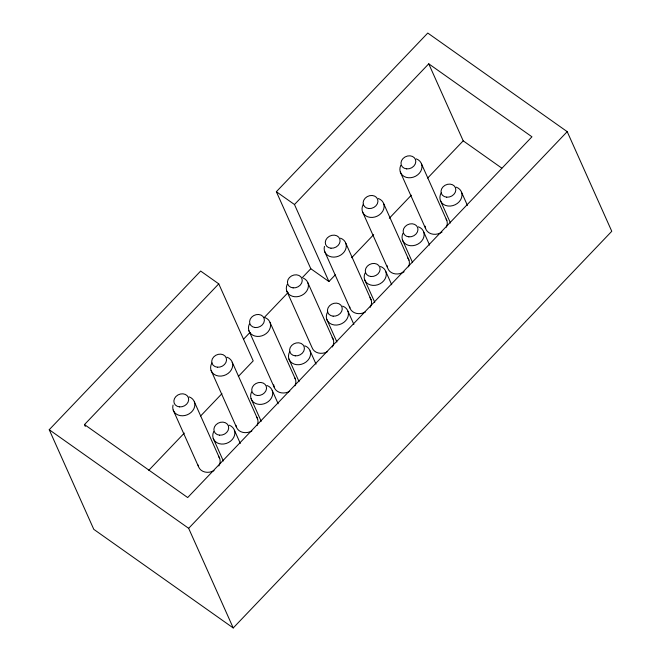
<?xml version="1.0" encoding="UTF-8"?>
<svg xmlns="http://www.w3.org/2000/svg" width="661" height="661" viewBox="0 0 661 661"><rect width="100%" height="100%" fill="white"/><g stroke="black" fill="none" stroke-linecap="round" stroke-linejoin="round"><path stroke-width="0.99" d="M335.317 274.836L328.922 281.536L310.802 268.73L276.356 191.715L427.774 33.05L567.204 131.655L611.772 231.284L233.226 627.95L93.796 529.345L49.228 429.716L200.647 271.051L218.766 283.866L253.213 360.873L238.299 376.506M85.327 426.452L84.492 424.569L218.766 283.866M328.922 281.536L294.476 204.53L428.749 63.82L531.948 136.802L187.683 497.551L84.492 424.569M243.587 339.159L249.957 332.491M264.103 317.66L288.163 292.451M302.317 277.62L310.802 268.73M148.775 470.31L184.303 433.087M200.638 415.967L221.956 393.634M351.66 257.716L373.68 234.638M389.312 218.262L411.34 195.177M427.675 178.057L463.204 140.834L428.749 63.82M233.226 627.95L188.658 528.321L567.204 131.655M463.204 140.834L501.79 168.125M276.356 191.715L294.476 204.53M49.228 429.716L188.658 528.321M461.543 192.252L467.443 205.439M440.342 200.357L450.463 222.98M421.528 163.945L446.819 220.493M400.326 172.058L425.618 228.599M423.693 231.912L429.592 245.107M402.491 240.026L412.604 262.648M383.669 203.613L408.969 260.153M362.476 211.727L387.767 268.267A11.361 9.436 -24.1 0 0 404.16 271.762M385.834 271.58L391.733 284.775M364.632 279.694L374.754 302.308M345.819 243.281L371.11 299.821M324.617 251.395L349.909 307.935M347.983 311.248L353.883 324.444M326.782 319.362L336.895 341.977M307.968 282.949L333.26 339.49M286.767 291.063L312.058 347.603A11.361 9.436 -24.1 0 0 327.608 351.611M310.125 350.917L316.032 364.112M288.931 359.03L299.045 381.645M270.109 322.618L295.401 379.158M248.908 330.731L274.199 387.272M272.274 390.585L278.174 403.772M251.073 398.699L261.194 421.313M232.259 362.286L257.55 418.826M211.057 370.391L236.349 426.94M234.415 430.253L240.323 443.44M213.222 438.359L223.335 460.981M194.4 401.946L219.692 458.486M173.199 410.06L198.498 466.6M456.206 187.137A11.361 9.436 -24.1 0 1 460.676 199.729A11.361 9.436 -24.1 0 1 445.679 205.472A11.361 9.436 -24.1 0 1 441.218 192.88M446.109 219.006A11.361 9.436 -24.1 0 1 446.365 227.161M442.011 232.094A11.361 9.436 -24.1 0 1 425.163 226.161M416.19 158.838A11.361 9.436 -24.1 0 1 420.801 171.166A11.361 9.436 -24.1 0 1 406.242 177.355A11.361 9.436 -24.1 0 1 400.781 165.39M418.355 226.806A11.361 9.436 -24.1 0 1 422.966 239.133A11.361 9.436 -24.1 0 1 408.399 245.322A11.361 9.436 -24.1 0 1 402.937 233.358M407.787 257.988A11.361 9.436 -24.1 0 1 408.515 266.829M387.528 267.482A11.361 9.436 -24.1 0 1 387.313 265.829M378.332 198.507A11.361 9.436 -24.1 0 1 382.802 211.099A11.361 9.436 -24.1 0 1 367.813 216.833A11.361 9.436 -24.1 0 1 363.343 204.241M380.496 266.474A11.361 9.436 -24.1 0 1 385.115 278.802A11.361 9.436 -24.1 0 1 370.548 284.982A11.361 9.436 -24.1 0 1 365.087 273.018M369.929 297.657A11.361 9.436 -24.1 0 1 370.243 307.307M365.467 311.942A11.361 9.436 -24.1 0 1 349.52 306.324M340.481 238.175A11.361 9.436 -24.1 0 1 345.373 249.957A11.361 9.436 -24.1 0 1 331.723 256.955A11.361 9.436 -24.1 0 1 324.46 246.396M229.078 425.139A11.361 9.436 -24.1 0 1 233.697 437.466A11.361 9.436 -24.1 0 1 219.13 443.655A11.361 9.436 -24.1 0 1 213.668 431.691M218.518 456.321A11.361 9.436 -24.1 0 1 218.824 465.972M214.048 470.607A11.361 9.436 -24.1 0 1 198.11 464.997M189.063 396.84A11.361 9.436 -24.1 0 1 193.954 408.622A11.361 9.436 -24.1 0 1 180.313 415.629A11.361 9.436 -24.1 0 1 173.042 405.069M266.937 385.479A11.361 9.436 -24.1 0 1 271.547 397.798A11.361 9.436 -24.1 0 1 256.989 403.987A11.361 9.436 -24.1 0 1 251.527 392.023M256.369 416.653A11.361 9.436 -24.1 0 1 257.096 425.494M251.899 430.939A11.361 9.436 -24.1 0 1 235.96 425.329M226.921 357.171A11.361 9.436 -24.1 0 1 231.383 369.763A11.361 9.436 -24.1 0 1 216.395 375.506A11.361 9.436 -24.1 0 1 211.925 362.914M304.787 345.81A11.361 9.436 -24.1 0 1 309.257 358.402A11.361 9.436 -24.1 0 1 294.269 364.137A11.361 9.436 -24.1 0 1 289.799 351.545M294.69 377.671A11.361 9.436 -24.1 0 1 294.955 385.834M289.758 391.279A11.361 9.436 -24.1 0 1 273.745 384.826M264.772 317.511A11.361 9.436 -24.1 0 1 269.391 329.831A11.361 9.436 -24.1 0 1 254.824 336.019A11.361 9.436 -24.1 0 1 249.362 324.055M342.646 306.142A11.361 9.436 -24.1 0 1 347.108 318.734A11.361 9.436 -24.1 0 1 332.119 324.468A11.361 9.436 -24.1 0 1 327.649 311.876M332.078 337.325A11.361 9.436 -24.1 0 1 332.384 346.975M303.449 278.174A11.361 9.436 -24.1 0 1 306.935 290.7A11.361 9.436 -24.1 0 1 292.385 296.26A11.361 9.436 -24.1 0 1 287.213 284.387M406.68 168.877A7.61 6.321 -24.1 0 0 415.496 159.631A7.61 6.321 -24.1 0 0 403.012 158.541A7.61 6.321 -24.1 0 0 406.68 168.877M446.696 197.176A7.61 6.321 -24.1 0 0 455.52 187.931A7.61 6.321 -24.1 0 0 443.035 186.84A7.61 6.321 -24.1 0 0 446.696 197.176M368.821 208.546A7.61 6.321 -24.1 0 0 377.646 199.3A7.61 6.321 -24.1 0 0 365.161 198.209A7.61 6.321 -24.1 0 0 368.821 208.546M408.845 236.845A7.61 6.321 -24.1 0 0 417.661 227.599A7.61 6.321 -24.1 0 0 405.176 226.508A7.61 6.321 -24.1 0 0 408.845 236.845M330.971 248.206A7.61 6.321 -24.1 0 0 339.795 238.968A7.61 6.321 -24.1 0 0 327.302 237.877A7.61 6.321 -24.1 0 0 330.971 248.206M370.986 276.513A7.61 6.321 -24.1 0 0 379.811 267.267A7.61 6.321 -24.1 0 0 367.326 266.176A7.61 6.321 -24.1 0 0 370.986 276.513M179.552 406.879A7.61 6.321 -24.1 0 0 188.377 397.633A7.61 6.321 -24.1 0 0 175.892 396.542A7.61 6.321 -24.1 0 0 179.552 406.879M219.568 435.178A7.61 6.321 -24.1 0 0 228.392 425.932A7.61 6.321 -24.1 0 0 215.907 424.841A7.61 6.321 -24.1 0 0 219.568 435.178M217.411 367.21A7.61 6.321 -24.1 0 0 226.227 357.965A7.61 6.321 -24.1 0 0 213.743 356.874A7.61 6.321 -24.1 0 0 217.411 367.21M257.426 395.509A7.61 6.321 -24.1 0 0 266.243 386.264A7.61 6.321 -24.1 0 0 253.758 385.181A7.61 6.321 -24.1 0 0 257.426 395.509M255.262 327.542A7.61 6.321 -24.1 0 0 264.086 318.296A7.61 6.321 -24.1 0 0 251.601 317.214A7.61 6.321 -24.1 0 0 255.262 327.542M295.277 355.841A7.61 6.321 -24.1 0 0 304.101 346.604A7.61 6.321 -24.1 0 0 291.617 345.513A7.61 6.321 -24.1 0 0 295.277 355.841M293.12 287.874A7.61 6.321 -24.1 0 0 301.937 278.636A7.61 6.321 -24.1 0 0 289.452 277.546A7.61 6.321 -24.1 0 0 293.12 287.874M333.136 316.173A7.61 6.321 -24.1 0 0 341.952 306.935A7.61 6.321 -24.1 0 0 329.467 305.845A7.61 6.321 -24.1 0 0 333.136 316.173"/></g></svg>
